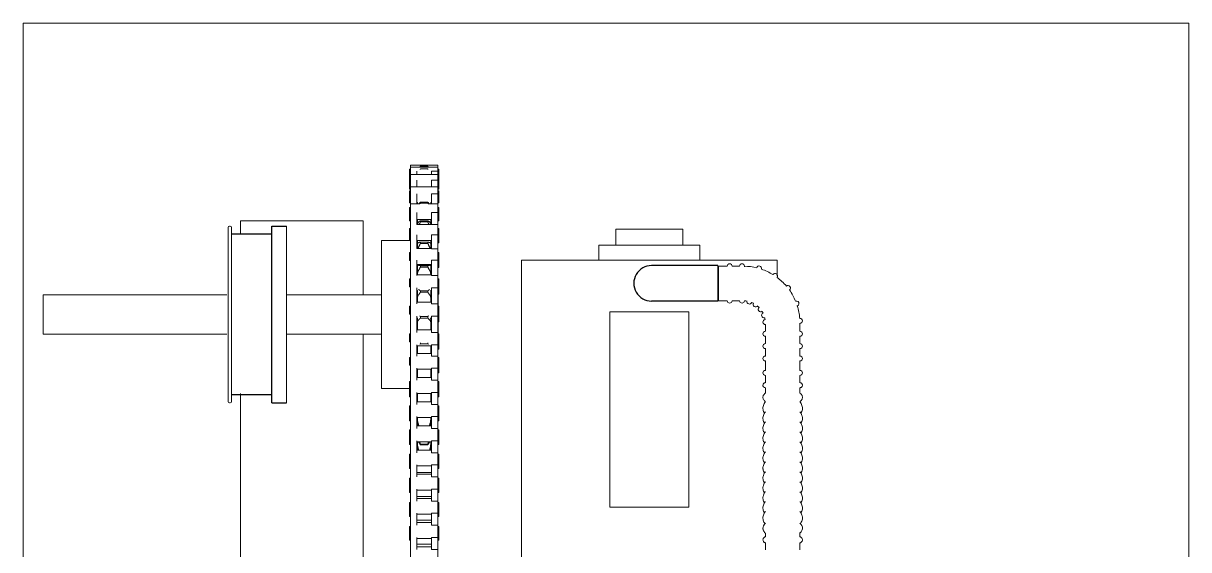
# Model space of a CAD drawing. Header units: inches. Extents: x 1.7 to 25.2, y 6.3 to 18.4.
# Drawn here: x 1.98 to 11.81, y 13.96 to 18.41 of the extents above; entities that cross this region are included whole.
import ezdxf

# ---------------------------------------------------------------- set-up
doc = ezdxf.new("R2010")
doc.units = ezdxf.units.IN
doc.header["$MEASUREMENT"] = 0

msp = doc.modelspace()

# ---------------------------------------------------------------- linework, layer by layer
at = {"color": 7, "linetype": 'Continuous', "lineweight": 15}
for p, q in [((1.975039, 18.408258), (1.975039, 13.741592)), ((11.808373, 18.408258), (1.975039, 18.408258)), ((11.808373, 7.741591), (11.808373, 18.408258)), ((5.241521, 17.211169), (5.241521, 17.194515)), ((5.473188, 17.211169), (5.473188, 17.194515)), ((5.232355, 17.177835), (5.232355, 17.161182)), ((5.232355, 17.161182), (5.232355, 17.099484)), ((5.241521, 17.194515), (5.241521, 17.190258)), ((5.241521, 17.190258), (5.241521, 17.158887)), ((5.241521, 17.158887), (5.241521, 17.132818)), ((5.241521, 17.132818), (5.241521, 17.122805)), ((5.241521, 17.122805), (5.241521, 17.085113)), ((5.294855, 17.158887), (5.294855, 17.132818)), ((5.325855, 17.202925), (5.325855, 17.202699)), ((5.325855, 17.202925), (5.388105, 17.202925)), ((5.388105, 17.202699), (5.325855, 17.202699)), ((5.325855, 17.179079), (5.325855, 17.178478)), ((5.388105, 17.178478), (5.325855, 17.178478)), ((5.388105, 17.202925), (5.388105, 17.202699)), ((5.388105, 17.180749), (5.388105, 17.178478)), ((5.419855, 17.158887), (5.473188, 17.158887)), ((5.419855, 17.158887), (5.419855, 17.132818)), ((5.473188, 17.194515), (5.473188, 17.158887)), ((5.473188, 17.158887), (5.473188, 17.132818)), ((5.473188, 17.132818), (5.473188, 17.085113)), ((5.482355, 17.177835), (5.482355, 17.161182)), ((5.482355, 17.161182), (5.482355, 17.099484)), ((5.232355, 17.099484), (5.232355, 17.094478)), ((5.232355, 17.094478), (5.232355, 17.032818)), ((5.232355, 17.032818), (5.232355, 17.008542)), ((5.241521, 17.085113), (5.241521, 17.028435)), ((5.241521, 17.028435), (5.241521, 17.0105)), ((5.294855, 17.085113), (5.294855, 17.028435)), ((5.419855, 17.085113), (5.473188, 17.085113)), ((5.419855, 17.085113), (5.419855, 17.028435)), ((5.473188, 17.085113), (5.473188, 17.028435)), ((5.473188, 17.028435), (5.473188, 16.96793)), ((5.482355, 17.099484), (5.482355, 17.094478)), ((5.482355, 17.094478), (5.482355, 17.032818)), ((5.482355, 17.032818), (5.482355, 17.008542)), ((5.232355, 16.995101), (5.232355, 16.986134)), ((5.232355, 16.986134), (5.232355, 16.928435)), ((5.232355, 16.928435), (5.232355, 16.893186)), ((5.241521, 17.0105), (5.241521, 16.96793)), ((5.241521, 16.96793), (5.241521, 16.885359)), ((5.294855, 16.96793), (5.294855, 16.885359)), ((5.419855, 16.96793), (5.473188, 16.96793)), ((5.419855, 16.96793), (5.419855, 16.884503)), ((5.473188, 16.96793), (5.473188, 16.884503)), ((5.482355, 16.995101), (5.482355, 16.986134)), ((5.482355, 16.986134), (5.482355, 16.928435)), ((5.482355, 16.928435), (5.482355, 16.893186)), ((5.232355, 16.852025), (5.232355, 16.838165)), ((5.232355, 16.838165), (5.232355, 16.785359)), ((5.241521, 16.885359), (5.241521, 16.857639)), ((5.241521, 16.857639), (5.241521, 16.811817)), ((5.299855, 16.895101), (5.299855, 16.885359)), ((5.325855, 16.898155), (5.325855, 16.890399)), ((5.325855, 16.898155), (5.388105, 16.898155)), ((5.388105, 16.890399), (5.325855, 16.890399)), ((5.388105, 16.898155), (5.388105, 16.890399)), ((5.414105, 16.885359), (5.414105, 16.895101)), ((5.473188, 16.885359), (5.473188, 16.811817)), ((5.482355, 16.852025), (5.482355, 16.838165)), ((5.482355, 16.838165), (5.482355, 16.785359)), ((3.808373, 16.624999), (3.808373, 16.741592)), ((3.808373, 16.741592), (4.841706, 16.741592)), ((4.841706, 16.116592), (4.841706, 16.741592)), ((5.232355, 16.785359), (5.232355, 16.740485)), ((5.241521, 16.811817), (5.241521, 16.70906)), ((5.294855, 16.811817), (5.294855, 16.70906)), ((5.299855, 16.752025), (5.299855, 16.711216)), ((5.325855, 16.741485), (5.325855, 16.732303)), ((5.325855, 16.741485), (5.388105, 16.741485)), ((5.388105, 16.732303), (5.325855, 16.732303)), ((5.388105, 16.741485), (5.388105, 16.732303)), ((5.414105, 16.711216), (5.414105, 16.752025)), ((5.419855, 16.811817), (5.473188, 16.811817)), ((5.419855, 16.811817), (5.419855, 16.709018)), ((5.473188, 16.811817), (5.473188, 16.709018)), ((5.482355, 16.785359), (5.482355, 16.740485)), ((5.232355, 16.675727), (5.232355, 16.65623)), ((5.232355, 16.65623), (5.232355, 16.60906)), ((5.241521, 16.709018), (5.241521, 16.670066)), ((5.241521, 16.670066), (5.241521, 16.622944)), ((5.241521, 16.622944), (5.241521, 16.506282)), ((5.294855, 16.622745), (5.294855, 16.506282)), ((5.299855, 16.711216), (5.299855, 16.70906)), ((5.414105, 16.711216), (5.414105, 16.70906)), ((5.473188, 16.709018), (5.419855, 16.709018)), ((5.419855, 16.622745), (5.473188, 16.622745)), ((5.419855, 16.622745), (5.419855, 16.504506)), ((5.473188, 16.709018), (5.473188, 16.622745)), ((5.473188, 16.622745), (5.473188, 16.504506)), ((5.482355, 16.675727), (5.482355, 16.65623)), ((5.482355, 16.65623), (5.482355, 16.60906)), ((6.975855, 16.669925), (7.058548, 16.669925)), ((7.058548, 16.669925), (7.540522, 16.669925)), ((4.997437, 15.992472), (4.997437, 16.574925)), ((5.232355, 16.60906), (5.232355, 16.574925)), ((5.299855, 16.574925), (5.299855, 16.550178)), ((5.299855, 16.550178), (5.299855, 16.506282)), ((5.325855, 16.560764), (5.325855, 16.550435)), ((5.325855, 16.560764), (5.388105, 16.560764)), ((5.388105, 16.550435), (5.325855, 16.550435)), ((5.388105, 16.560764), (5.388105, 16.550435)), ((5.414105, 16.550178), (5.414105, 16.575727)), ((5.414105, 16.550178), (5.414105, 16.506282)), ((5.482355, 16.60906), (5.482355, 16.556277)), ((6.831522, 16.536592), (6.956489, 16.536592)), ((6.956489, 16.536592), (7.684855, 16.536592)), ((5.232355, 16.472948), (5.232355, 16.447285)), ((5.232355, 16.447285), (5.232355, 16.406282)), ((5.241521, 16.504506), (5.241521, 16.454954)), ((5.241521, 16.454954), (5.241521, 16.407944)), ((5.473188, 16.504506), (5.419855, 16.504506)), ((5.473188, 16.504506), (5.473188, 16.407944)), ((5.482355, 16.472948), (5.482355, 16.447285)), ((5.482355, 16.447285), (5.482355, 16.406282)), ((5.241521, 16.406282), (5.241521, 16.278786)), ((5.294855, 16.407944), (5.294855, 16.278786)), ((5.299855, 16.372948), (5.299855, 16.370902)), ((5.299855, 16.370902), (5.299855, 16.284777)), ((5.325855, 16.361483), (5.325855, 16.35032)), ((5.325855, 16.361483), (5.388105, 16.361483)), ((5.388105, 16.35032), (5.325855, 16.35032)), ((5.388105, 16.361483), (5.388105, 16.35032)), ((5.414105, 16.370902), (5.414105, 16.372948)), ((5.414105, 16.370902), (5.414105, 16.284777)), ((5.419855, 16.407944), (5.473188, 16.407944)), ((5.419855, 16.407944), (5.419855, 16.278786)), ((5.473188, 16.407944), (5.473188, 16.278786)), ((5.482355, 16.406282), (5.482355, 16.347608)), ((6.179855, 16.409925), (6.495691, 16.409925)), ((6.495691, 16.409925), (8.336522, 16.409925)), ((7.836521, 16.363408), (7.836521, 16.063519)), ((7.840932, 16.066297), (7.840932, 16.357963)), ((8.060364, 16.352966), (8.060364, 16.357963)), ((5.232355, 16.251444), (5.232355, 16.21932)), ((5.241521, 16.278786), (5.241521, 16.22053)), ((5.473188, 16.278786), (5.419855, 16.278786)), ((5.473188, 16.278786), (5.473188, 16.175628)), ((5.482355, 16.251444), (5.482355, 16.21932)), ((5.232355, 16.21932), (5.232355, 16.184777)), ((5.241521, 16.22053), (5.241521, 16.175628)), ((5.241521, 16.175628), (5.241521, 16.04049)), ((5.294855, 16.175628), (5.294855, 16.04049)), ((5.299855, 16.151444), (5.299855, 16.076353)), ((5.325855, 16.149697), (5.325855, 16.13804)), ((5.325855, 16.149697), (5.388105, 16.149697)), ((5.388105, 16.13804), (5.325855, 16.13804)), ((5.388105, 16.149697), (5.388105, 16.13804)), ((5.414105, 16.151444), (5.414105, 16.076353)), ((5.419855, 16.175628), (5.473188, 16.175628)), ((5.419855, 16.175628), (5.419855, 16.04049)), ((5.473188, 16.175628), (5.473188, 16.04049)), ((5.482355, 16.21932), (5.482355, 16.184777)), ((5.482355, 16.184777), (5.482355, 16.122456)), ((2.141706, 15.808536), (2.141706, 16.116592)), ((5.241521, 16.04049), (5.241521, 15.975758)), ((5.299855, 16.076353), (5.299855, 16.053017)), ((5.414105, 16.053017), (5.414105, 16.076353)), ((5.473188, 16.04049), (5.419855, 16.04049)), ((5.473188, 16.04049), (5.473188, 15.934681)), ((5.475039, 16.019684), (5.475039, 16.116592)), ((4.997437, 15.324925), (4.997437, 15.992472)), ((5.232355, 16.019684), (5.232355, 15.981054)), ((5.232355, 15.981054), (5.232355, 15.953017)), ((5.241521, 15.975758), (5.241521, 15.934681)), ((5.241521, 15.934681), (5.241521, 15.798731)), ((5.294855, 15.934681), (5.294855, 15.798731)), ((5.325855, 15.931841), (5.325855, 15.920044)), ((5.325855, 15.931841), (5.388105, 15.931841)), ((5.388105, 15.931841), (5.388105, 15.920044)), ((5.419855, 15.934681), (5.473188, 15.934681)), ((5.419855, 15.934681), (5.419855, 15.798731)), ((5.473188, 15.934681), (5.473188, 15.798731)), ((5.475039, 15.808536), (5.475039, 15.953017)), ((5.482355, 16.019684), (5.482355, 15.981054)), ((5.482355, 15.981054), (5.482355, 15.953017)), ((5.482355, 15.953017), (5.482355, 15.889433)), ((6.924855, 14.322425), (6.924855, 15.972425)), ((6.924855, 15.972425), (7.591521, 15.972425)), ((7.591521, 14.322425), (7.591521, 15.972425)), ((5.299855, 15.919684), (5.299855, 15.876099)), ((5.299855, 15.876099), (5.299855, 15.819864)), ((5.388105, 15.920044), (5.325855, 15.920044)), ((5.414105, 15.919684), (5.414105, 15.876099)), ((5.414105, 15.819864), (5.414105, 15.876099)), ((2.141706, 15.783258), (2.141706, 15.808536)), ((4.841706, 9.222258), (4.841706, 15.783258)), ((5.232355, 15.786531), (5.232355, 15.741597)), ((5.232355, 15.741597), (5.232355, 15.719864)), ((5.241521, 15.798731), (5.241521, 15.729998)), ((5.473188, 15.798731), (5.419855, 15.798731)), ((5.473188, 15.798731), (5.473188, 15.695138)), ((5.475039, 15.786531), (5.475039, 15.808536)), ((5.482355, 15.786531), (5.482355, 15.741597)), ((5.482355, 15.741597), (5.482355, 15.719864)), ((5.241521, 15.729998), (5.241521, 15.695138)), ((5.241521, 15.695138), (5.241521, 15.599207)), ((5.294855, 15.695138), (5.294855, 15.599207)), ((5.299855, 15.678089), (5.299855, 15.62121)), ((5.325855, 15.710737), (5.325855, 15.702956)), ((5.388105, 15.702956), (5.325855, 15.702956)), ((5.388105, 15.710737), (5.388105, 15.702956)), ((5.414105, 15.62121), (5.414105, 15.678089)), ((5.419855, 15.695138), (5.473188, 15.695138)), ((5.419855, 15.695138), (5.419855, 15.599207)), ((5.473188, 15.695138), (5.473188, 15.599207)), ((5.482355, 15.719864), (5.482355, 15.657447)), ((5.232355, 15.587877), (5.232355, 15.52121)), ((5.241521, 15.599207), (5.241521, 15.496479)), ((5.473188, 15.599207), (5.419855, 15.599207)), ((5.473188, 15.599207), (5.473188, 15.496479)), ((5.482355, 15.587877), (5.482355, 15.52121)), ((5.241521, 15.496479), (5.241521, 15.39523)), ((5.294855, 15.496479), (5.294855, 15.39523)), ((5.299855, 15.487877), (5.299855, 15.417233)), ((5.414105, 15.417233), (5.414105, 15.487877)), ((5.419855, 15.496479), (5.473188, 15.496479)), ((5.419855, 15.496479), (5.419855, 15.39523)), ((5.473188, 15.496479), (5.473188, 15.39523)), ((5.482355, 15.490739), (5.482355, 15.52121)), ((5.482355, 15.456454), (5.482355, 15.490739)), ((5.232355, 15.3839), (5.232355, 15.317233)), ((5.241521, 15.39523), (5.241521, 15.292502)), ((5.473188, 15.39523), (5.419855, 15.39523)), ((5.473188, 15.39523), (5.473188, 15.292502)), ((5.482355, 15.3839), (5.482355, 15.317233)), ((3.808373, 12.741592), (3.808373, 15.282252)), ((5.232355, 15.28899), (5.232355, 15.317233)), ((5.232355, 15.254706), (5.232355, 15.28899)), ((5.241521, 15.292502), (5.241521, 15.191253)), ((5.294855, 15.292502), (5.294855, 15.191253)), ((5.299855, 15.2839), (5.299855, 15.234422)), ((5.414105, 15.234422), (5.414105, 15.2839)), ((5.419855, 15.292502), (5.473188, 15.292502)), ((5.419855, 15.292502), (5.419855, 15.191253)), ((5.473188, 15.292502), (5.473188, 15.191253)), ((5.482355, 15.28899), (5.482355, 15.317233)), ((5.482355, 15.254706), (5.482355, 15.28899)), ((8.236766, 15.332184), (8.236766, 15.285497)), ((8.528432, 15.285399), (8.528432, 15.3321)), ((5.232355, 15.179923), (5.232355, 15.113256)), ((5.241521, 15.191253), (5.241521, 15.088193)), ((5.473188, 15.191253), (5.419855, 15.191253)), ((5.473188, 15.191253), (5.473188, 15.088525)), ((5.482355, 15.179923), (5.482355, 15.113256)), ((5.232355, 15.087242), (5.232355, 15.113256)), ((5.232355, 15.052957), (5.232355, 15.087242)), ((5.241521, 15.088525), (5.241521, 14.987277)), ((5.294855, 15.088525), (5.294855, 14.987277)), ((5.299855, 15.079923), (5.299855, 15.024004)), ((5.414105, 15.079923), (5.414105, 15.024004)), ((5.419855, 15.088525), (5.473188, 15.088525)), ((5.419855, 15.088525), (5.419855, 14.987277)), ((5.473188, 15.088525), (5.473188, 14.987277)), ((5.482355, 15.087242), (5.482355, 15.113256)), ((5.482355, 15.052957), (5.482355, 15.087242)), ((5.232355, 14.975946), (5.232355, 14.909279)), ((5.241521, 14.987277), (5.241521, 14.884548)), ((5.299855, 15.024097), (5.299855, 15.009279)), ((5.414105, 15.009279), (5.414105, 15.024004)), ((5.473188, 14.987277), (5.419855, 14.987277)), ((5.473188, 14.987277), (5.473188, 14.884548)), ((5.482355, 14.975946), (5.482355, 14.909279)), ((5.232355, 14.885493), (5.232355, 14.909279)), ((5.232355, 14.851208), (5.232355, 14.885493)), ((5.241521, 14.884548), (5.241521, 14.7833)), ((5.294855, 14.884548), (5.294855, 14.7833)), ((5.299855, 14.875946), (5.299855, 14.847077)), ((5.325855, 14.855753), (5.325855, 14.850051)), ((5.325855, 14.855753), (5.388105, 14.855753)), ((5.388105, 14.850051), (5.325855, 14.850051)), ((5.388105, 14.855753), (5.388105, 14.850051)), ((5.414105, 14.875946), (5.414105, 14.847077)), ((5.419855, 14.884548), (5.473188, 14.884548)), ((5.419855, 14.884548), (5.419855, 14.7833)), ((5.473188, 14.884548), (5.473188, 14.7833)), ((5.482355, 14.885493), (5.482355, 14.909279)), ((5.482355, 14.851208), (5.482355, 14.885493)), ((5.232355, 14.771969), (5.232355, 14.705302)), ((5.241521, 14.7833), (5.241521, 14.680571)), ((5.299855, 14.847077), (5.299855, 14.823825)), ((5.414105, 14.823825), (5.414105, 14.847077)), ((5.473188, 14.7833), (5.419855, 14.7833)), ((5.473188, 14.7833), (5.473188, 14.680571)), ((5.482355, 14.771969), (5.482355, 14.705302)), ((5.232355, 14.683744), (5.232355, 14.705302)), ((5.232355, 14.64946), (5.232355, 14.683744)), ((5.241521, 14.680571), (5.241521, 14.579323)), ((5.294855, 14.680571), (5.294855, 14.579323)), ((5.419855, 14.680571), (5.473188, 14.680571)), ((5.419855, 14.680571), (5.419855, 14.579323)), ((5.473188, 14.680571), (5.473188, 14.579323)), ((5.482355, 14.683744), (5.482355, 14.705302)), ((5.482355, 14.64946), (5.482355, 14.683744)), ((5.232355, 14.567992), (5.232355, 14.501325)), ((5.241521, 14.579323), (5.241521, 14.476594)), ((5.473188, 14.579323), (5.419855, 14.579323)), ((5.473188, 14.579323), (5.473188, 14.476594)), ((5.482355, 14.567992), (5.482355, 14.501325)), ((5.232355, 14.481996), (5.232355, 14.501325)), ((5.232355, 14.447711), (5.232355, 14.481996)), ((5.241521, 14.476594), (5.241521, 14.375346)), ((5.294855, 14.476594), (5.294855, 14.375346)), ((5.419855, 14.476594), (5.473188, 14.476594)), ((5.419855, 14.476594), (5.419855, 14.375346)), ((5.473188, 14.476594), (5.473188, 14.375346)), ((5.482355, 14.481996), (5.482355, 14.501325)), ((5.482355, 14.447711), (5.482355, 14.481996)), ((5.232355, 14.364015), (5.232355, 14.297348)), ((5.241521, 14.375346), (5.241521, 14.272617)), ((5.473188, 14.375346), (5.419855, 14.375346)), ((5.473188, 14.375346), (5.473188, 14.272617)), ((5.482355, 14.364015), (5.482355, 14.297348)), ((5.232355, 14.280247), (5.232355, 14.297348)), ((5.232355, 14.245962), (5.232355, 14.280247)), ((5.241521, 14.272617), (5.241521, 14.171369)), ((5.294855, 14.272617), (5.294855, 14.171369)), ((5.419855, 14.272617), (5.473188, 14.272617)), ((5.419855, 14.272617), (5.419855, 14.171369)), ((5.473188, 14.272617), (5.473188, 14.171369)), ((5.482355, 14.280247), (5.482355, 14.297348)), ((5.482355, 14.245962), (5.482355, 14.280247)), ((6.924855, 14.322425), (7.591521, 14.322425)), ((5.232355, 14.160038), (5.232355, 14.093372)), ((5.241521, 14.171369), (5.241521, 14.06864)), ((5.473188, 14.171369), (5.419855, 14.171369)), ((5.473188, 14.171369), (5.473188, 14.06864)), ((5.482355, 14.160038), (5.482355, 14.093372)), ((5.232355, 14.078498), (5.232355, 14.093372)), ((5.232355, 14.044214), (5.232355, 14.078498)), ((5.241521, 14.06864), (5.241521, 13.967392)), ((5.294855, 14.06864), (5.294855, 13.967392)), ((5.419855, 14.06864), (5.473188, 14.06864)), ((5.419855, 14.06864), (5.419855, 13.967392)), ((5.473188, 14.06864), (5.473188, 13.967392)), ((5.482355, 14.078498), (5.482355, 14.093372)), ((5.482355, 14.044214), (5.482355, 14.078498)), ((5.241521, 13.967392), (5.241521, 13.864663)), ((5.473188, 13.967392), (5.419855, 13.967392)), ((5.473188, 13.967392), (5.473188, 13.864663))]:
    msp.add_line(p, q, dxfattribs=at)
for p, q in [((4.070812, 16.627911), (3.731206, 16.627911)), ((4.070812, 15.203758), (4.070812, 16.696092)), ((4.070812, 16.696092), (4.195873, 16.696092)), ((7.836521, 16.363408), (7.276196, 16.363519)), ((7.836521, 16.063519), (7.276196, 16.063487)), ((4.070812, 15.271944), (3.731206, 15.271944)), ((4.070812, 15.203758), (4.195873, 15.203758))]:
    msp.add_line(p, q)
at = {"color": 7, "linetype": 'Continuous', "lineweight": 15, "flags": 128}
for points in [[(8.502106, 16.021918), (8.503137, 16.022295), (8.504033, 16.022622), (8.504793, 16.022899), (8.505416, 16.023126), (8.505901, 16.023303), (8.506247, 16.02343), (8.506456, 16.023506), (8.506525, 16.023531)], [(8.236766, 14.189404), (8.227941, 14.180085), (8.220378, 14.167326), (8.216499, 14.154004), (8.215932, 14.146485), (8.215932, 14.146485)], [(8.528432, 14.1034), (8.538172, 14.114118), (8.545365, 14.126938), (8.548883, 14.140306), (8.548536, 14.155009), (8.54422, 14.168653), (8.536451, 14.181124), (8.528432, 14.189355)]]:
    msp.add_lwpolyline(points, dxfattribs=at)
at = {"color": 7, "linetype": 'Continuous', "lineweight": 15}
for centre, radius, start, end in [((3.714873, 16.685758), 0.010333, 90, 180), ((3.720873, 16.685758), 0.010333, 0, 90), ((7.935364, 16.357963), 0.020833, 0, 180), ((8.039531, 16.357963), 0.020833, 0, 180), ((8.049265, 15.878796), 0.479167, 76.2619275, 88.6519463), ((8.183203, 16.338863), 0.020833, 343.7683161, 163.7683161), ((8.049265, 15.878796), 0.479167, 58.358749, 71.270689), ((8.318158, 16.275404), 0.020833, 325.863385, 145.863385), ((8.049265, 15.878796), 0.479167, 40.4550282, 53.3513471), ((8.427068, 16.173527), 0.020833, 307.9584539, 127.9584539), ((8.049265, 15.878796), 0.479167, 22.5652271, 35.466832), ((8.378925, 16.234873), 0.098814, 307.8259077, 308.0887898), ((7.935364, 16.066296), 0.020833, 180, 0), ((8.039531, 16.066296), 0.020833, 180, 0), ((8.049265, 15.878796), 0.1875, 80.0670917, 86.6234748), ((8.101676, 16.058823), 0.020833, 166.9530546, 340.5835776), ((8.049265, 15.878796), 0.1875, 62.1713058, 67.4207471), ((8.154484, 16.033991), 0.020833, 149.0481236, 325.863385), ((8.499381, 16.043102), 0.020833, 290.0535228, 110.0535228), ((8.049265, 15.878796), 0.1875, 44.3039242, 49.5423689), ((8.197101, 15.994126), 0.020833, 131.1431925, 304.7737153), ((8.225398, 15.94309), 0.020833, 113.2382614, 286.8687843), ((8.049265, 15.878796), 0.1875, 26.3896422, 31.6153112), ((8.049265, 15.878796), 0.479167, 4.6438882, 17.5507944), ((8.236634, 15.885826), 0.020833, 95.3333303, 270.3625348), ((8.049265, 15.878796), 0.1875, 8.4622678, 13.7026634), ((8.528095, 15.896761), 0.020833, 272.1485917, 92.1485917), ((8.236765, 15.78713), 0.020833, 90, 270), ((8.528432, 15.78713), 0.020833, 270, 90), ((8.236765, 15.682963), 0.020833, 90, 270), ((8.528432, 15.682963), 0.020833, 270, 90), ((8.236765, 15.578796), 0.020833, 90, 270), ((8.528432, 15.578796), 0.020833, 270, 90), ((8.236765, 15.457181), 0.020833, 90, 270), ((8.528432, 15.457181), 0.020833, 270, 90), ((3.714873, 15.214092), 0.010333, 180, 270), ((3.720873, 15.214092), 0.010333, 270, 0)]:
    msp.add_arc(centre, radius, start, end, dxfattribs=at)
msp.add_arc((7.276196, 16.213503), 0.150016, 89.9772866, 270.0065143)
for points in [[(5.473188, 17.211169), (5.241521, 17.211169)], [(5.241521, 17.177835), (5.232355, 17.177835)], [(5.241521, 17.161182), (5.232355, 17.161182)], [(5.473188, 17.194515), (5.241521, 17.194515)], [(5.473188, 17.132818), (5.241521, 17.132818)], [(5.325855, 17.202699), (5.322382, 17.194515)], [(5.325855, 17.178478), (5.324203, 17.174951)], [(5.388105, 17.202925), (5.391738, 17.194515)], [(5.391577, 17.194515), (5.388105, 17.202699)], [(5.389596, 17.174744), (5.388105, 17.178478)], [(5.482355, 17.177835), (5.473188, 17.177835)], [(5.482355, 17.161182), (5.473188, 17.161182)], [(5.241521, 17.099484), (5.232355, 17.099484)], [(5.232355, 17.032818), (5.241521, 17.032818)], [(5.473188, 17.028435), (5.241521, 17.028435)], [(5.482355, 17.099484), (5.473188, 17.099484)], [(5.473188, 17.032818), (5.482355, 17.032818)], [(5.232355, 17.008542), (5.241521, 17.008542)], [(5.241521, 16.995101), (5.232355, 16.995101)], [(5.232355, 16.928435), (5.241521, 16.928435)], [(5.473188, 17.008542), (5.482355, 17.008542)], [(5.482355, 16.995101), (5.473188, 16.995101)], [(5.473188, 16.928435), (5.482355, 16.928435)], [(5.232355, 16.893186), (5.241521, 16.893186)], [(5.241521, 16.852025), (5.232355, 16.852025)], [(5.3214, 16.885359), (5.241521, 16.885359)], [(5.294855, 16.895101), (5.299855, 16.895101)], [(5.313511, 16.885359), (5.325855, 16.898155)], [(5.325855, 16.890399), (5.323826, 16.885359)], [(5.388105, 16.898155), (5.400448, 16.885359)], [(5.390133, 16.885359), (5.388105, 16.890399)], [(5.473188, 16.885359), (5.392559, 16.885359)], [(5.414105, 16.895101), (5.419855, 16.895101)], [(5.473188, 16.893186), (5.482355, 16.893186)], [(5.482355, 16.852025), (5.473188, 16.852025)], [(5.232355, 16.785359), (5.241521, 16.785359)], [(5.232355, 16.740485), (5.241521, 16.740485)], [(5.294855, 16.752025), (5.419855, 16.752025)], [(5.306076, 16.725031), (5.311274, 16.732589)], [(5.311274, 16.732589), (5.325855, 16.741485)], [(5.325855, 16.732303), (5.315854, 16.70906)], [(5.388105, 16.741485), (5.402685, 16.732589)], [(5.398105, 16.70906), (5.388105, 16.732303)], [(5.402685, 16.732589), (5.407883, 16.725031)], [(5.473188, 16.785359), (5.482355, 16.785359)], [(5.473188, 16.740485), (5.482355, 16.740485)], [(3.720873, 16.696092), (3.714873, 16.696092)], [(5.241521, 16.675727), (5.232355, 16.675727)], [(5.419855, 16.70906), (5.294855, 16.70906)], [(5.299855, 16.711216), (5.299966, 16.711753)], [(5.413994, 16.711753), (5.414105, 16.711216)], [(5.482355, 16.675727), (5.473188, 16.675727)], [(6.975855, 16.669925), (6.975855, 16.536592)], [(7.540522, 16.536592), (7.540522, 16.669925)], [(5.14696, 16.574925), (4.997437, 16.574925)], [(5.241521, 16.574925), (5.14696, 16.574925)], [(5.232355, 16.60906), (5.241521, 16.60906)], [(5.294855, 16.575727), (5.419855, 16.575727)], [(5.299855, 16.574925), (5.294855, 16.574925)], [(5.299855, 16.550178), (5.299966, 16.549167)], [(5.306076, 16.553906), (5.311274, 16.558357)], [(5.311274, 16.558357), (5.325855, 16.560764)], [(5.325855, 16.550435), (5.311274, 16.519915)], [(5.392716, 16.561428), (5.321244, 16.561428)], [(5.388105, 16.560764), (5.402685, 16.558357)], [(5.402685, 16.519915), (5.388105, 16.550435)], [(5.402685, 16.558357), (5.407883, 16.553906)], [(5.413994, 16.549167), (5.414105, 16.550178)], [(5.414105, 16.522944), (5.419855, 16.522944)], [(5.473188, 16.60906), (5.482355, 16.60906)], [(5.473188, 16.556277), (5.482355, 16.556277)], [(6.831522, 16.536592), (6.831522, 16.409925)], [(7.684855, 16.409925), (7.684855, 16.536592)], [(5.241521, 16.472948), (5.232355, 16.472948)], [(5.419855, 16.506282), (5.294855, 16.506282)], [(5.311274, 16.519915), (5.306076, 16.506814)], [(5.407883, 16.506814), (5.402685, 16.519915)], [(5.482355, 16.472948), (5.473188, 16.472948)], [(5.232355, 16.406282), (5.241521, 16.406282)], [(5.294855, 16.372948), (5.419855, 16.372948)], [(5.299855, 16.370902), (5.299966, 16.368374)], [(5.299966, 16.368374), (5.301704, 16.364635)], [(5.304136, 16.364521), (5.306076, 16.36443)], [(5.306076, 16.36443), (5.311274, 16.365638)], [(5.311274, 16.324094), (5.306076, 16.313538)], [(5.325855, 16.35032), (5.311274, 16.324094)], [(5.40002, 16.365862), (5.313939, 16.365862)], [(5.313939, 16.364879), (5.325855, 16.361483)], [(5.388105, 16.361483), (5.40002, 16.364879)], [(5.402685, 16.324094), (5.388105, 16.35032)], [(5.402685, 16.365638), (5.407883, 16.36443)], [(5.407883, 16.313538), (5.402685, 16.324094)], [(5.407883, 16.36443), (5.409843, 16.364496)], [(5.412164, 16.364575), (5.413994, 16.368374)], [(5.413994, 16.368374), (5.414105, 16.370902)], [(5.473188, 16.406282), (5.482355, 16.406282)], [(5.473188, 16.347608), (5.482355, 16.347608)], [(6.179855, 16.409925), (6.179855, 16.034925)], [(7.914531, 16.357963), (7.840932, 16.357963)], [(8.018697, 16.357963), (7.956197, 16.357963)], [(8.336522, 16.273372), (8.336522, 16.409925)], [(5.241521, 16.251444), (5.232355, 16.251444)], [(5.419855, 16.284777), (5.294855, 16.284777)], [(5.414105, 16.314275), (5.419855, 16.314275)], [(5.482355, 16.251444), (5.473188, 16.251444)], [(8.336521, 16.262313), (8.336521, 16.265564)], [(5.232355, 16.184777), (5.241521, 16.184777)], [(5.294855, 16.151444), (5.302287, 16.151444)], [(5.310504, 16.160595), (5.311274, 16.160288)], [(5.311274, 16.160288), (5.325855, 16.149697)], [(5.325855, 16.13804), (5.311274, 16.116905)], [(5.388105, 16.149697), (5.402685, 16.160288)], [(5.402685, 16.116905), (5.388105, 16.13804)], [(5.402685, 16.160288), (5.403553, 16.160592)], [(5.411673, 16.151444), (5.419855, 16.151444)], [(5.473188, 16.184777), (5.482355, 16.184777)], [(3.691206, 16.116592), (2.141706, 16.116592)], [(4.808373, 16.116592), (4.195873, 16.116592)], [(4.997437, 16.116592), (4.487539, 16.116592)], [(5.419855, 16.053017), (5.294855, 16.053017)], [(5.299966, 16.08256), (5.299855, 16.076353)], [(5.311274, 16.116905), (5.306076, 16.109214)], [(5.407883, 16.109214), (5.402685, 16.116905)], [(5.414105, 16.076353), (5.413994, 16.08256)], [(5.419855, 16.116592), (5.414105, 16.116592)], [(5.473188, 16.122456), (5.482355, 16.122456)], [(5.475039, 16.116592), (5.473188, 16.116592)], [(6.179855, 16.034925), (6.179855, 13.711592)], [(7.840932, 16.066297), (7.914531, 16.066297)], [(7.956197, 16.066297), (8.018697, 16.066297)], [(5.241521, 16.019684), (5.232355, 16.019684)], [(5.232355, 15.953017), (5.241521, 15.953017)], [(5.320562, 15.937906), (5.325855, 15.931841)], [(5.388105, 15.931841), (5.393822, 15.939194)], [(5.482355, 16.019684), (5.473188, 16.019684)], [(5.473188, 15.953017), (5.482355, 15.953017)], [(5.294855, 15.919684), (5.304631, 15.919684)], [(5.299966, 15.881109), (5.299855, 15.876099)], [(5.311274, 15.904643), (5.306076, 15.900051)], [(5.325855, 15.920044), (5.311274, 15.904643)], [(5.402685, 15.904643), (5.388105, 15.920044)], [(5.407883, 15.900051), (5.402685, 15.904643)], [(5.409329, 15.919684), (5.419855, 15.919684)], [(5.414105, 15.876099), (5.413994, 15.881109)], [(5.475039, 15.889433), (5.482355, 15.889433)], [(8.236766, 15.865037), (8.236766, 15.807963)], [(8.528432, 15.807963), (8.528432, 15.875893)], [(2.141706, 15.783258), (3.691206, 15.783258)], [(4.195873, 15.783258), (4.808373, 15.783258)], [(4.487539, 15.783258), (4.997437, 15.783258)], [(5.241521, 15.786531), (5.232355, 15.786531)], [(5.419855, 15.819864), (5.294855, 15.819864)], [(5.482355, 15.786531), (5.473188, 15.786531)], [(8.236766, 15.766296), (8.236766, 15.703796)], [(8.528432, 15.703796), (8.528432, 15.766296)], [(5.232355, 15.719864), (5.241521, 15.719864)], [(5.294855, 15.686531), (5.419855, 15.686531)], [(5.299966, 15.681749), (5.299855, 15.678089)], [(5.301182, 15.686531), (5.299966, 15.681749)], [(5.325855, 15.702956), (5.320541, 15.698478)], [(5.393011, 15.699861), (5.388105, 15.702956)], [(5.413994, 15.681749), (5.412811, 15.686531)], [(5.414105, 15.678089), (5.413994, 15.681749)], [(5.473188, 15.719864), (5.482355, 15.719864)], [(5.473188, 15.657447), (5.482355, 15.657447)], [(8.236766, 15.66213), (8.236766, 15.59963)], [(8.528432, 15.59963), (8.528432, 15.66213)], [(5.241521, 15.587877), (5.232355, 15.587877)], [(5.419855, 15.62121), (5.294855, 15.62121)], [(5.414105, 15.624114), (5.419855, 15.624114)], [(5.482355, 15.587877), (5.473188, 15.587877)], [(8.236766, 15.557963), (8.236766, 15.478014)], [(8.528432, 15.478014), (8.528432, 15.557963)], [(5.232355, 15.52121), (5.241521, 15.52121)], [(5.294855, 15.487877), (5.419855, 15.487877)], [(5.473188, 15.52121), (5.482355, 15.52121)], [(5.473188, 15.456454), (5.482355, 15.456454)], [(5.241521, 15.3839), (5.232355, 15.3839)], [(5.419855, 15.417233), (5.294855, 15.417233)], [(5.414105, 15.423121), (5.419855, 15.423121)], [(5.482355, 15.3839), (5.473188, 15.3839)], [(8.236766, 15.436348), (8.236766, 15.373849)], [(8.528432, 15.37385), (8.528432, 15.436348)], [(4.997437, 15.324925), (5.232355, 15.324925)], [(5.232355, 15.317233), (5.241521, 15.317233)], [(5.232355, 15.254706), (5.241521, 15.254706)], [(5.294855, 15.2839), (5.419855, 15.2839)], [(5.473188, 15.317233), (5.482355, 15.317233)], [(5.473188, 15.254706), (5.482355, 15.254706)], [(3.714873, 15.203758), (3.720873, 15.203758)], [(5.241521, 15.179923), (5.232355, 15.179923)], [(5.294855, 15.221372), (5.299855, 15.221372)], [(5.419855, 15.213256), (5.294855, 15.213256)], [(5.299855, 15.234422), (5.299966, 15.225786)], [(5.299966, 15.225786), (5.30091, 15.213256)], [(5.413028, 15.213256), (5.413994, 15.225786)], [(5.413994, 15.225786), (5.414105, 15.234422)], [(5.414105, 15.221372), (5.419855, 15.221372)], [(5.482355, 15.179923), (5.473188, 15.179923)], [(5.232355, 15.113256), (5.241521, 15.113256)], [(5.232355, 15.052957), (5.241521, 15.052957)], [(5.294855, 15.079923), (5.419855, 15.079923)], [(5.473188, 15.113256), (5.482355, 15.113256)], [(5.473188, 15.052957), (5.482355, 15.052957)], [(5.241521, 14.975946), (5.232355, 14.975946)], [(5.294855, 15.019624), (5.299855, 15.019624)], [(5.419855, 15.009279), (5.294855, 15.009279)], [(5.299966, 15.021607), (5.299855, 15.024004)], [(5.306076, 15.03227), (5.311274, 15.015039)], [(5.311274, 15.015039), (5.313569, 15.009279)], [(5.40039, 15.009279), (5.402685, 15.015039)], [(5.402685, 15.015039), (5.407883, 15.03227)], [(5.414105, 15.024004), (5.413994, 15.021607)], [(5.414105, 15.019624), (5.419855, 15.019624)], [(5.482355, 14.975946), (5.473188, 14.975946)], [(5.232355, 14.909279), (5.241521, 14.909279)], [(5.232355, 14.851208), (5.241521, 14.851208)], [(5.294855, 14.875946), (5.419855, 14.875946)], [(5.299917, 14.875946), (5.299966, 14.872169)], [(5.311274, 14.872109), (5.309798, 14.875946)], [(5.325855, 14.850051), (5.311274, 14.872109)], [(5.31802, 14.875946), (5.325855, 14.855753)], [(5.388105, 14.855753), (5.395939, 14.875946)], [(5.402685, 14.872109), (5.388105, 14.850051)], [(5.404162, 14.875946), (5.402685, 14.872109)], [(5.413994, 14.872169), (5.414043, 14.875946)], [(5.473188, 14.909279), (5.482355, 14.909279)], [(5.473188, 14.851208), (5.482355, 14.851208)], [(5.241521, 14.771969), (5.232355, 14.771969)], [(5.294855, 14.817875), (5.299855, 14.817875)], [(5.419855, 14.805302), (5.294855, 14.805302)], [(5.299966, 14.8419), (5.299855, 14.847077)], [(5.299855, 14.823825), (5.299966, 14.81588)], [(5.299966, 14.81588), (5.30075, 14.805302)], [(5.306076, 14.82251), (5.31084, 14.805302)], [(5.40312, 14.805302), (5.407883, 14.82251)], [(5.413194, 14.805302), (5.413994, 14.81588)], [(5.413994, 14.81588), (5.414105, 14.823825)], [(5.414105, 14.817875), (5.419855, 14.817875)], [(5.482355, 14.771969), (5.473188, 14.771969)], [(5.232355, 14.705302), (5.241521, 14.705302)], [(5.294855, 14.671969), (5.419855, 14.671969)], [(5.473188, 14.705302), (5.482355, 14.705302)], [(5.232355, 14.64946), (5.241521, 14.64946)], [(5.241521, 14.567992), (5.232355, 14.567992)], [(5.294855, 14.616126), (5.419855, 14.616126)], [(5.419855, 14.601325), (5.294855, 14.601325)], [(5.473188, 14.64946), (5.482355, 14.64946)], [(5.482355, 14.567992), (5.473188, 14.567992)], [(5.232355, 14.501325), (5.241521, 14.501325)], [(5.294855, 14.467992), (5.419855, 14.467992)], [(5.473188, 14.501325), (5.482355, 14.501325)], [(5.232355, 14.447711), (5.241521, 14.447711)], [(5.241521, 14.364015), (5.232355, 14.364015)], [(5.294855, 14.414378), (5.419855, 14.414378)], [(5.419855, 14.397348), (5.294855, 14.397348)], [(5.473188, 14.447711), (5.482355, 14.447711)], [(5.482355, 14.364015), (5.473188, 14.364015)], [(5.232355, 14.297348), (5.241521, 14.297348)], [(5.294855, 14.264015), (5.419855, 14.264015)], [(5.473188, 14.297348), (5.482355, 14.297348)], [(5.232355, 14.245962), (5.241521, 14.245962)], [(5.241521, 14.160038), (5.232355, 14.160038)], [(5.294855, 14.212629), (5.419855, 14.212629)], [(5.419855, 14.193371), (5.294855, 14.193371)], [(5.473188, 14.245962), (5.482355, 14.245962)], [(5.482355, 14.160038), (5.473188, 14.160038)], [(5.232355, 14.093372), (5.241521, 14.093372)], [(5.473188, 14.093372), (5.482355, 14.093372)], [(8.236766, 14.103684), (8.236766, 14.074034)], [(8.528432, 14.074034), (8.528432, 14.108759)], [(5.232355, 14.044214), (5.241521, 14.044214)], [(5.294855, 14.060038), (5.419855, 14.060038)], [(5.294855, 14.01088), (5.419855, 14.01088)], [(5.419855, 13.989394), (5.294855, 13.989394)], [(5.473188, 14.044214), (5.482355, 14.044214)], [(8.236766, 14.021363), (8.236766, 13.964463)], [(8.528432, 13.964463), (8.528432, 14.021523)]]:
    msp.add_open_spline(points, degree=1, dxfattribs=at)
for points, knots in [([(5.299966, 16.711753), (5.30034, 16.713098), (5.301098, 16.715831), (5.3044, 16.721934), (5.306076, 16.725031)], [0, 0, 0, 0, 0.49244025, 1, 1, 1, 1]), ([(5.407883, 16.725031), (5.409516, 16.72202), (5.412833, 16.715902), (5.413603, 16.71315), (5.413994, 16.711753)], [0, 0, 0, 0, 0.49222749, 1, 1, 1, 1]), ([(3.704539, 16.684516), (3.704539, 16.684364), (3.704539, 16.684004), (3.704539, 16.668761), (3.704539, 16.641324), (3.704539, 16.601661), (3.704539, 16.550811), (3.704539, 16.490223), (3.704539, 16.442243), (3.704539, 16.418252)], [0, 0, 0, 0, 0.10842973, 0.25703595, 0.40561776, 0.55421485, 0.70282096, 0.85140284, 1, 1, 1, 1]), ([(3.731206, 16.684516), (3.731206, 16.684364), (3.731206, 16.684004), (3.731206, 16.668762), (3.731206, 16.641325), (3.731206, 16.601663), (3.731206, 16.550813), (3.731206, 16.490226), (3.731206, 16.442245), (3.731206, 16.418252)], [0, 0, 0, 0, 0.10842971, 0.25702648, 0.40560833, 0.55421484, 0.70281156, 0.85139346, 1, 1, 1, 1]), ([(4.195873, 16.696092), (4.195873, 16.397363), (4.195873, 16.342244), (4.195873, 16.250533), (4.195873, 16.152783), (4.195873, 16.051512), (4.195873, 15.948596), (4.195873, 15.845691), (4.195873, 15.74452), (4.195873, 15.646757), (4.195873, 15.554028), (4.195873, 15.467872), (4.195873, 15.389718), (4.195873, 15.32087), (4.195873, 15.262443), (4.195873, 15.225628), (4.195873, 15.208079), (4.195873, 15.203758)], [0.003029322, 0.003029322, 0.003029322, 0.003029322, 0.058242714, 0.116485391, 0.174728042, 0.232970726, 0.291213387, 0.349456066, 0.407698733, 0.46594142, 0.524184093, 0.582426767, 0.640669423, 0.698912111, 0.757154736, 0.815397427, 0.835988663, 0.835988663, 0.835988663, 0.835988663]), ([(5.300555, 16.549359), (5.30083, 16.549334), (5.301534, 16.54927), (5.304357, 16.552151), (5.306076, 16.553906)], [0, 0, 0, 0, 0.390732923, 1, 1, 1, 1]), ([(5.407883, 16.553906), (5.409557, 16.552198), (5.41239, 16.549306), (5.413101, 16.549357), (5.413392, 16.549378)], [0, 0, 0, 0, 0.5908581, 1, 1, 1, 1]), ([(3.704539, 16.418252), (3.704539, 16.392713), (3.704539, 16.341638), (3.704539, 16.256176), (3.704539, 16.166048), (3.704539, 16.072069), (3.704539, 15.976042), (3.704539, 15.879556), (3.704539, 15.784277), (3.704539, 15.691832), (3.704539, 15.603803), (3.704539, 15.521697), (3.704539, 15.446916), (3.704539, 15.380747), (3.704539, 15.324298), (3.704539, 15.278623), (3.704539, 15.244174), (3.704539, 15.222776), (3.704539, 15.213241), (3.704539, 15.214967), (3.704539, 15.215334)], [0, 0, 0, 0, 0.05790743, 0.11580515, 0.17370866, 0.23161594, 0.28951356, 0.34741728, 0.40532456, 0.46322235, 0.52112585, 0.57903308, 0.63693083, 0.6948345, 0.75274168, 0.81063945, 0.86854311, 0.92645035, 0.98434815, 1, 1, 1, 1]), ([(3.731206, 16.418252), (3.731206, 16.392714), (3.731206, 16.341641), (3.731206, 16.256179), (3.731206, 16.166052), (3.731206, 16.072073), (3.731206, 15.976046), (3.731206, 15.87956), (3.731206, 15.784281), (3.731206, 15.691836), (3.731206, 15.603807), (3.731206, 15.5217), (3.731206, 15.446919), (3.731206, 15.38075), (3.731206, 15.3243), (3.731206, 15.278625), (3.731206, 15.244175), (3.731206, 15.222776), (3.731206, 15.213242), (3.731206, 15.214967), (3.731206, 15.215334)], [0, 0, 0, 0, 0.05790364, 0.11580145, 0.17370865, 0.23161233, 0.28951005, 0.34741726, 0.40532098, 0.46321858, 0.52112583, 0.57902961, 0.6369272, 0.69483449, 0.75273812, 0.8106358, 0.8685431, 0.92644684, 0.9843445, 1, 1, 1, 1]), ([(5.306076, 16.313538), (5.304412, 16.308775), (5.301478, 16.300374), (5.300754, 16.28949), (5.300441, 16.284777)], [0, 0, 0, 0, 0.56699291, 1, 1, 1, 1]), ([(5.413529, 16.284777), (5.413232, 16.289305), (5.412517, 16.3002), (5.409592, 16.308618), (5.407883, 16.313538)], [0, 0, 0, 0, 0.4155384, 1, 1, 1, 1]), ([(5.306076, 16.109214), (5.304444, 16.105631), (5.301127, 16.098352), (5.300357, 16.087878), (5.299966, 16.08256)], [0, 0, 0, 0, 0.4922253, 1, 1, 1, 1]), ([(5.413994, 16.08256), (5.41362, 16.087724), (5.412861, 16.098212), (5.409559, 16.10551), (5.407883, 16.109214)], [0, 0, 0, 0, 0.49244014, 1, 1, 1, 1]), ([(5.306076, 15.900051), (5.304444, 15.897792), (5.301127, 15.893203), (5.300357, 15.885182), (5.299966, 15.881109)], [0, 0, 0, 0, 0.492227211, 1, 1, 1, 1]), ([(5.413994, 15.881109), (5.41362, 15.885067), (5.412861, 15.893103), (5.409559, 15.897712), (5.407883, 15.900051)], [0, 0, 0, 0, 0.4924412, 1, 1, 1, 1]), ([(8.233882, 15.3737), (8.233357, 15.373615), (8.232384, 15.373457), (8.229416, 15.372634), (8.22539, 15.370738), (8.220936, 15.367054), (8.217231, 15.361365), (8.215988, 15.35625), (8.215939, 15.353393), (8.215932, 15.353014)], [0, 0, 0, 0, 0.11673824, 0.21673496, 0.35778632, 0.53400427, 0.74038629, 0.96560291, 1, 1, 1, 1]), ([(8.215932, 15.353014), (8.216205, 15.350447), (8.216698, 15.345812), (8.219995, 15.340245), (8.223696, 15.336548), (8.227342, 15.33429), (8.230345, 15.333119), (8.232389, 15.33259), (8.233165, 15.332452), (8.233551, 15.332384)], [0, 0, 0, 0, 0.23783574, 0.42939936, 0.58951753, 0.72529059, 0.83446407, 0.91780389, 1, 1, 1, 1]), ([(8.528432, 15.332034), (8.528644, 15.332043), (8.529473, 15.332081), (8.530389, 15.332187), (8.532199, 15.332457), (8.534552, 15.33301), (8.538232, 15.334418), (8.542658, 15.337384), (8.546834, 15.34245), (8.549382, 15.349237), (8.549376, 15.35668), (8.547031, 15.363098), (8.543486, 15.367734), (8.53974, 15.370703), (8.536319, 15.372404), (8.533788, 15.373208), (8.532369, 15.373524), (8.531877, 15.373601), (8.531701, 15.373629)], [0, 0, 0, 0, 0.03293437, 0.1291348, 0.18015821, 0.22244084, 0.2731643, 0.34821715, 0.43230486, 0.52843228, 0.62754742, 0.71853789, 0.79235055, 0.85500525, 0.90733008, 0.94749533, 0.98130756, 1, 1, 1, 1]), ([(8.236766, 15.286131), (8.236193, 15.285715), (8.231843, 15.282466), (8.225094, 15.276137), (8.218503, 15.265593), (8.2161, 15.256723), (8.215962, 15.251774), (8.215932, 15.25071)], [0.876627358, 0.876627358, 0.876627358, 0.876627358, 0.882698745, 0.923384617, 0.958366019, 0.991047258, 1, 1, 1, 1]), ([(8.215932, 15.25071), (8.216202, 15.247425), (8.216799, 15.24016), (8.221789, 15.230011), (8.22847, 15.221667), (8.234268, 15.217466), (8.236766, 15.215656)], [0, 0, 0, 0, 0.22529405, 0.49830944, 0.78389898, 1, 1, 1, 1]), ([(8.528432, 15.215761), (8.531042, 15.217627), (8.537174, 15.222013), (8.543987, 15.230782), (8.54882, 15.241863), (8.549795, 15.253928), (8.546746, 15.265509), (8.540389, 15.275668), (8.533809, 15.282062), (8.529442, 15.285399), (8.528432, 15.286132)], [0, 0, 0, 0, 0.02750232, 0.064624612, 0.098093835, 0.130541238, 0.164444053, 0.19807815, 0.234891886, 0.245601722, 0.245601722, 0.245601722, 0.245601722]), ([(8.236766, 15.211159), (8.235463, 15.209646), (8.229979, 15.202881), (8.222297, 15.190173), (8.216782, 15.173792), (8.216186, 15.163173), (8.215932, 15.158651)], [0.862457471, 0.862457471, 0.862457471, 0.862457471, 0.876077601, 0.922262913, 0.966897621, 1, 1, 1, 1]), ([(8.215932, 15.158651), (8.216099, 15.155082), (8.216532, 15.145798), (8.220474, 15.131215), (8.226364, 15.121139), (8.229261, 15.116181)], [0, 0, 0, 0, 0.24086196, 0.6264937, 1, 1, 1, 1]), ([(8.535736, 15.116645), (8.537104, 15.118501), (8.542337, 15.125599), (8.547247, 15.139399), (8.550015, 15.157153), (8.548156, 15.174629), (8.542342, 15.191219), (8.534979, 15.203165), (8.529791, 15.209575), (8.528432, 15.211154)], [0, 0, 0, 0, 0.015987786, 0.06115319, 0.104589933, 0.146793583, 0.188659483, 0.231082519, 0.245293518, 0.245293518, 0.245293518, 0.245293518]), ([(5.299966, 15.080284), (5.30034, 15.072094), (5.301098, 15.055461), (5.3044, 15.040078), (5.306076, 15.03227)], [0, 0, 0, 0, 0.49244075, 1, 1, 1, 1]), ([(5.407883, 15.03227), (5.409516, 15.039836), (5.412833, 15.055207), (5.413603, 15.071839), (5.413994, 15.080284)], [0, 0, 0, 0, 0.49222712, 1, 1, 1, 1]), ([(8.236766, 15.127022), (8.235463, 15.125509), (8.229979, 15.118744), (8.222297, 15.106036), (8.216782, 15.089654), (8.216186, 15.079036), (8.215932, 15.074514)], [0.862457805, 0.862457805, 0.862457805, 0.862457805, 0.876078036, 0.922263369, 0.966898096, 1, 1, 1, 1]), ([(8.215932, 15.074514), (8.216099, 15.070945), (8.216532, 15.061661), (8.220474, 15.047078), (8.226364, 15.037002), (8.229261, 15.032044)], [0, 0, 0, 0, 0.24086097, 0.62649112, 1, 1, 1, 1]), ([(8.535736, 15.032508), (8.537104, 15.034364), (8.542337, 15.041462), (8.547247, 15.055262), (8.550015, 15.073016), (8.548156, 15.090492), (8.542342, 15.107081), (8.534979, 15.119028), (8.529791, 15.125438), (8.528432, 15.127017)], [0, 0, 0, 0, 0.015988216, 0.06115364, 0.104589915, 0.146794073, 0.188659521, 0.231083011, 0.245293899, 0.245293899, 0.245293899, 0.245293899]), ([(5.302493, 15.009279), (5.302251, 15.00999), (5.300479, 15.015204), (5.300204, 15.01864), (5.299966, 15.021607)], [0, 0, 0, 0, 0.13636914, 1, 1, 1, 1]), ([(5.413994, 15.021607), (5.413765, 15.018735), (5.413492, 15.015313), (5.411728, 15.010114), (5.411445, 15.009279)], [0, 0, 0, 0, 0.83948316, 1, 1, 1, 1]), ([(8.236766, 15.042885), (8.235463, 15.041372), (8.229979, 15.034607), (8.222297, 15.021899), (8.216782, 15.005518), (8.216186, 14.994899), (8.215932, 14.990377)], [0.862457004, 0.862457004, 0.862457004, 0.862457004, 0.876077125, 0.922262437, 0.966897145, 1, 1, 1, 1]), ([(8.215932, 14.990377), (8.216099, 14.986808), (8.216532, 14.977524), (8.220474, 14.962941), (8.226364, 14.952865), (8.229261, 14.947907)], [0, 0, 0, 0, 0.24085862, 0.62649206, 1, 1, 1, 1]), ([(8.236766, 14.958748), (8.235463, 14.957235), (8.229979, 14.95047), (8.222297, 14.937762), (8.216782, 14.92138), (8.216186, 14.910762), (8.215932, 14.90624)], [0.862457397, 0.862457397, 0.862457397, 0.862457397, 0.876077659, 0.922263417, 0.966897642, 1, 1, 1, 1]), ([(8.535736, 14.948371), (8.537104, 14.950227), (8.542337, 14.957325), (8.547247, 14.971125), (8.550015, 14.988879), (8.548156, 15.006355), (8.542343, 15.022944), (8.534979, 15.034891), (8.529791, 15.041301), (8.528432, 15.04288)], [0, 0, 0, 0, 0.015987786, 0.061152721, 0.104589941, 0.14679359, 0.18865949, 0.231082069, 0.245293177, 0.245293177, 0.245293177, 0.245293177]), ([(8.535736, 14.864234), (8.537104, 14.86609), (8.542337, 14.873188), (8.547247, 14.886988), (8.550015, 14.904741), (8.548156, 14.922219), (8.542342, 14.938807), (8.534979, 14.950754), (8.529791, 14.957164), (8.528432, 14.958743)], [0, 0, 0, 0, 0.015988656, 0.06115358, 0.104590302, 0.146793953, 0.188659844, 0.231082848, 0.245293874, 0.245293874, 0.245293874, 0.245293874]), ([(5.299966, 14.872169), (5.30034, 14.864013), (5.301098, 14.847449), (5.3044, 14.830906), (5.306076, 14.82251)], [0, 0, 0, 0, 0.49243707, 1, 1, 1, 1]), ([(5.407883, 14.82251), (5.409516, 14.830649), (5.412833, 14.847185), (5.413603, 14.863755), (5.413994, 14.872169)], [0, 0, 0, 0, 0.49222837, 1, 1, 1, 1]), ([(8.215932, 14.90624), (8.216099, 14.902671), (8.216532, 14.893387), (8.220474, 14.878804), (8.226364, 14.868728), (8.229261, 14.86377)], [0, 0, 0, 0, 0.24086202, 0.62648949, 1, 1, 1, 1]), ([(8.236766, 14.874611), (8.235463, 14.873098), (8.229979, 14.866333), (8.222297, 14.853625), (8.216782, 14.837243), (8.216186, 14.826625), (8.215932, 14.822103)], [0.862456983, 0.862456983, 0.862456983, 0.862456983, 0.87607718, 0.922262934, 0.966897155, 1, 1, 1, 1]), ([(8.535736, 14.780097), (8.537104, 14.781953), (8.542337, 14.789051), (8.547247, 14.802851), (8.550015, 14.820605), (8.548156, 14.838082), (8.542343, 14.85467), (8.534979, 14.866617), (8.529791, 14.873027), (8.528432, 14.874606)], [0, 0, 0, 0, 0.015987781, 0.06115317, 0.104589898, 0.146794023, 0.18865991, 0.231082475, 0.245293445, 0.245293445, 0.245293445, 0.245293445]), ([(5.306076, 14.805082), (5.304444, 14.811661), (5.301127, 14.825027), (5.300357, 14.836218), (5.299966, 14.8419)], [0, 0, 0, 0, 0.49222654, 1, 1, 1, 1]), ([(5.413994, 14.8419), (5.41362, 14.836397), (5.412861, 14.825223), (5.409559, 14.811863), (5.407883, 14.805082)], [0, 0, 0, 0, 0.49243889, 1, 1, 1, 1]), ([(8.215932, 14.822103), (8.216099, 14.818534), (8.216532, 14.80925), (8.220474, 14.794667), (8.226364, 14.784591), (8.229261, 14.779633)], [0, 0, 0, 0, 0.2408585, 0.62649632, 1, 1, 1, 1]), ([(8.236766, 14.790474), (8.235463, 14.788961), (8.229979, 14.782196), (8.222297, 14.769488), (8.216782, 14.753106), (8.216186, 14.742488), (8.215932, 14.737966)], [0.862457707, 0.862457707, 0.862457707, 0.862457707, 0.876078071, 0.922262938, 0.96689764, 1, 1, 1, 1]), ([(8.535736, 14.69596), (8.537104, 14.697816), (8.542337, 14.704914), (8.547247, 14.718714), (8.550015, 14.736468), (8.548156, 14.753944), (8.542342, 14.770533), (8.534979, 14.78248), (8.529791, 14.78889), (8.528432, 14.790469)], [0, 0, 0, 0, 0.015988206, 0.061153603, 0.104589851, 0.146793983, 0.188659877, 0.231082885, 0.245293732, 0.245293732, 0.245293732, 0.245293732]), ([(8.215932, 14.737966), (8.216099, 14.734397), (8.216532, 14.725113), (8.220474, 14.71053), (8.226364, 14.700454), (8.229261, 14.695496)], [0, 0, 0, 0, 0.24086199, 0.62649379, 1, 1, 1, 1]), ([(8.236766, 14.706337), (8.235463, 14.704824), (8.229979, 14.698059), (8.222297, 14.685351), (8.216782, 14.66897), (8.216186, 14.658351), (8.215932, 14.653829)], [0.862457336, 0.862457336, 0.862457336, 0.862457336, 0.876077624, 0.922262927, 0.966897627, 1, 1, 1, 1]), ([(8.215932, 14.653829), (8.216099, 14.65026), (8.216532, 14.640976), (8.220474, 14.626393), (8.226364, 14.616317), (8.229261, 14.611359)], [0, 0, 0, 0, 0.24085856, 0.6264921, 1, 1, 1, 1]), ([(8.535736, 14.611823), (8.537104, 14.613679), (8.542337, 14.620777), (8.547247, 14.634577), (8.550015, 14.652331), (8.548156, 14.669808), (8.542343, 14.686396), (8.534979, 14.698343), (8.529791, 14.704753), (8.528432, 14.706332)], [0, 0, 0, 0, 0.015988206, 0.061153139, 0.104589874, 0.146794006, 0.188659899, 0.231082471, 0.245293443, 0.245293443, 0.245293443, 0.245293443]), ([(8.236766, 14.6222), (8.235463, 14.620687), (8.229979, 14.613922), (8.222297, 14.601214), (8.216782, 14.584832), (8.216186, 14.574214), (8.215932, 14.569692)], [0.862457818, 0.862457818, 0.862457818, 0.862457818, 0.876078022, 0.922262909, 0.966898102, 1, 1, 1, 1]), ([(8.215932, 14.569692), (8.216099, 14.566123), (8.216532, 14.556839), (8.220474, 14.542256), (8.226364, 14.53218), (8.229261, 14.527222)], [0, 0, 0, 0, 0.24086199, 0.62649379, 1, 1, 1, 1]), ([(8.535736, 14.527686), (8.537104, 14.529542), (8.542337, 14.53664), (8.547247, 14.55044), (8.550015, 14.568194), (8.548156, 14.58567), (8.542342, 14.602259), (8.534979, 14.614206), (8.529791, 14.620616), (8.528432, 14.622195)], [0, 0, 0, 0, 0.01598779, 0.061153206, 0.104589474, 0.146793624, 0.188659065, 0.231082548, 0.245293603, 0.245293603, 0.245293603, 0.245293603]), ([(8.236766, 14.538063), (8.235463, 14.53655), (8.229979, 14.529785), (8.222297, 14.517077), (8.216782, 14.500696), (8.216186, 14.490077), (8.215932, 14.485555)], [0.862457344, 0.862457344, 0.862457344, 0.862457344, 0.876077616, 0.922262922, 0.966897625, 1, 1, 1, 1]), ([(8.215932, 14.485555), (8.216099, 14.481986), (8.216532, 14.472702), (8.220474, 14.458119), (8.226364, 14.448043), (8.229261, 14.443085)], [0, 0, 0, 0, 0.24085856, 0.6264921, 1, 1, 1, 1]), ([(8.535736, 14.443549), (8.537104, 14.445405), (8.542337, 14.452503), (8.547247, 14.466303), (8.550015, 14.484057), (8.548156, 14.501533), (8.542342, 14.518123), (8.534979, 14.530069), (8.529791, 14.536479), (8.528432, 14.538058)], [0, 0, 0, 0, 0.015988207, 0.061153143, 0.104589881, 0.146794015, 0.18865944, 0.231082472, 0.245293474, 0.245293474, 0.245293474, 0.245293474]), ([(8.236766, 14.453926), (8.235463, 14.452413), (8.229979, 14.445648), (8.222297, 14.43294), (8.216782, 14.416558), (8.216186, 14.40594), (8.215932, 14.401418)], [0.862457801, 0.862457801, 0.862457801, 0.862457801, 0.876077997, 0.922262894, 0.966898096, 1, 1, 1, 1]), ([(8.215932, 14.401418), (8.216099, 14.397849), (8.216532, 14.388565), (8.220474, 14.373982), (8.226364, 14.363906), (8.229261, 14.358948)], [0, 0, 0, 0, 0.24086097, 0.62649112, 1, 1, 1, 1]), ([(8.236766, 14.369789), (8.235463, 14.368276), (8.229979, 14.361511), (8.222297, 14.348803), (8.216782, 14.332422), (8.216186, 14.321803), (8.215932, 14.317281)], [0.862457329, 0.862457329, 0.862457329, 0.862457329, 0.876077592, 0.922262908, 0.966897619, 1, 1, 1, 1]), ([(8.535736, 14.359412), (8.537104, 14.361268), (8.542337, 14.368366), (8.547247, 14.382166), (8.550015, 14.39992), (8.548156, 14.417396), (8.542342, 14.433986), (8.534979, 14.445932), (8.529791, 14.452342), (8.528432, 14.453921)], [0, 0, 0, 0, 0.015987794, 0.061153219, 0.104589495, 0.146793653, 0.188659573, 0.231082629, 0.245293636, 0.245293636, 0.245293636, 0.245293636]), ([(8.535736, 14.275275), (8.537104, 14.277131), (8.542337, 14.284229), (8.547247, 14.298029), (8.550015, 14.315783), (8.548156, 14.333259), (8.542342, 14.349849), (8.534979, 14.361795), (8.529791, 14.368205), (8.528432, 14.369784)], [0, 0, 0, 0, 0.01598821, 0.061152686, 0.104589909, 0.146794051, 0.188659484, 0.231082523, 0.245293541, 0.245293541, 0.245293541, 0.245293541]), ([(8.215932, 14.317281), (8.216099, 14.313712), (8.216532, 14.304428), (8.220474, 14.289845), (8.226364, 14.279769), (8.229261, 14.274811)], [0, 0, 0, 0, 0.24085754, 0.62648943, 1, 1, 1, 1]), ([(8.236766, 14.285653), (8.235463, 14.284139), (8.229979, 14.277374), (8.222297, 14.264666), (8.216782, 14.248285), (8.216186, 14.237666), (8.215932, 14.233144)], [0.864533002, 0.864533002, 0.864533002, 0.864533002, 0.877947577, 0.923436238, 0.967396785, 1, 1, 1, 1]), ([(8.531956, 14.185738), (8.534692, 14.18935), (8.541373, 14.19817), (8.547319, 14.213862), (8.549996, 14.231653), (8.548161, 14.249121), (8.542341, 14.265712), (8.534978, 14.277658), (8.529791, 14.284068), (8.528432, 14.285647)], [0, 0, 0, 0, 0.030840175, 0.075323411, 0.118105008, 0.159671184, 0.200905642, 0.242687913, 0.256684887, 0.256684887, 0.256684887, 0.256684887]), ([(8.215932, 14.233144), (8.216086, 14.229569), (8.216487, 14.22027), (8.220846, 14.205637), (8.22671, 14.193269), (8.231959, 14.187108), (8.233205, 14.185644)], [0, 0, 0, 0, 0.21212296, 0.55174836, 0.89354369, 1, 1, 1, 1]), ([(8.215932, 14.146485), (8.216122, 14.143194), (8.216588, 14.135135), (8.221136, 14.122866), (8.22799, 14.111812), (8.234277, 14.105989), (8.236766, 14.103684)], [0, 0, 0, 0, 0.20437846, 0.50044332, 0.80224254, 1, 1, 1, 1]), ([(8.236766, 14.074034), (8.234244, 14.072961), (8.229649, 14.070615), (8.223244, 14.065763), (8.217888, 14.058483), (8.216007, 14.051724), (8.21594, 14.048067), (8.215932, 14.047605)], [0.531581711, 0.531581711, 0.531581711, 0.531581711, 0.662524213, 0.782536049, 0.884744721, 0.985443292, 1, 1, 1, 1]), ([(8.528432, 14.021523), (8.529832, 14.022033), (8.533876, 14.023503), (8.53917, 14.027108), (8.545191, 14.033226), (8.549198, 14.04172), (8.549589, 14.051694), (8.546188, 14.060411), (8.540901, 14.066631), (8.535023, 14.070903), (8.530758, 14.073006), (8.528432, 14.074011)], [0, 0, 0, 0, 0.05460199, 0.157690667, 0.240094312, 0.319929719, 0.399764706, 0.479555759, 0.555840474, 0.641451886, 0.737560992, 0.737560992, 0.737560992, 0.737560992]), ([(8.215932, 14.047605), (8.216348, 14.044303), (8.217151, 14.03794), (8.222159, 14.030724), (8.22797, 14.025741), (8.232631, 14.022872), (8.235971, 14.021653), (8.236766, 14.021363)], [0, 0, 0, 0, 0.22288308, 0.429569, 0.64755922, 0.91611141, 1, 1, 1, 1])]:
    msp.add_open_spline(points, degree=3, knots=knots, dxfattribs=at)

doc.saveas('drawing.dxf')
